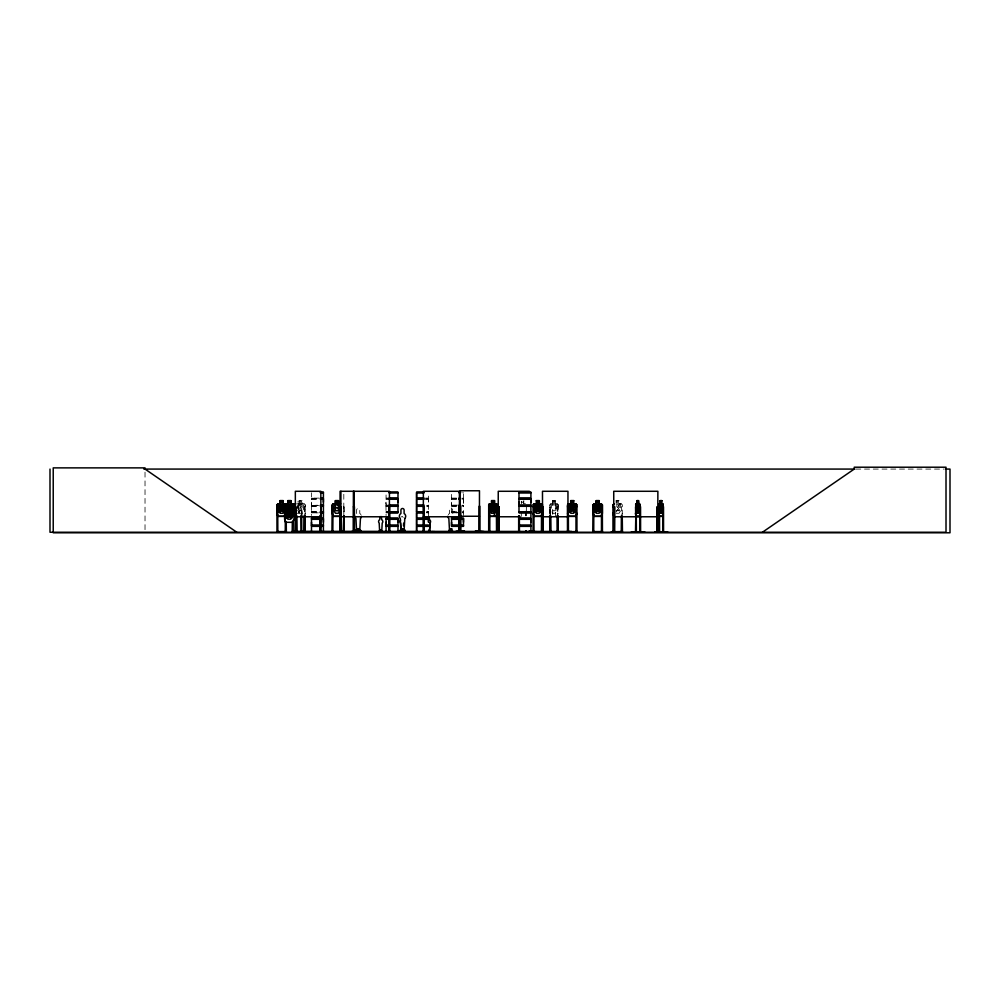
<?xml version="1.0" encoding="UTF-8"?>
<svg xmlns="http://www.w3.org/2000/svg" width="1000" height="1000" viewBox="0 0 1000 1000"><rect width="100%" height="100%" fill="white"/><g stroke="black" fill="none" stroke-linecap="round" stroke-linejoin="round"><path stroke-width="0.75" stroke-dasharray="5 3.75" d="M311.5 502.2L311.5 505.163L311.438 498.925L319.012 498.862M386.075 502.2C387.2 510.562 383.188 496.812 387.75 498.862M428.5 502.2L428.562 498.4L425.575 498.5M451.562 502.2L451.562 505.163L451.562 492.8M463.462 502.2L463.488 498.275M319 498.1L311.5 498.2L311.5 492.8M387.812 498.1L386.062 498.2L386.075 492.8M428.5 518.138L428.65 505.65L426.763 505.125M463.462 515.487L463.612 505.688L462.675 505.125M457.512 505.125L451.55 505.125L451.562 515.487M552.762 503.85L551.413 504.9L551.413 510.75L552.762 513.263L555.3 513.263L556.663 510.75L556.663 504.9L555.363 503.738L557.212 503.738L558.162 504.837L557.487 515.35M555.35 505.012L552.762 504.9M557.212 503.738L550.812 503.85M558.112 504.85L557.1 503.75M311.363 512.087L319 512.5M426.775 512.463L428.625 512.013M463.575 512.175L462.663 512.2M311.5 498.2L319.012 498.5M387.75 498.5L386.062 498.2M319.012 505.538L311.413 505.538L319 505.125M557.062 516.287L558.013 513.263M304.1 516.287L305.238 513.4M301 515.275L301.688 513.263M301.075 515.35L301.8 513.275M451.45 505.6L457.512 505.538M621.625 515.35L622.337 513.275M387.75 505.538L385.962 505.525L387.812 505.125M311.425 505.5L311.5 515.487M428.6 512.175L426.75 512.25M463.575 512.413L462.688 512.475M385.962 505.525L386.075 515.487M428.612 498.875L425.575 498.862M428.612 505.9L426.825 505.9M463.575 498.875L462.75 498.862M463.575 505.9L462.75 505.9M616 512.1L617.65 509.162C618.913 513.888 622.625 512.95 618.275 508.488C622.525 504.2 618.775 503.25 617.6 507.762L616.025 505M297.587 506.838L298.8 504.862L302.113 505.012M316.525 512.837L318.375 512.837M456.587 512.837L457.512 512.737L451.562 512.837M401.213 516.938L402.413 516.438L403.2 517.463M549.875 514.263L549.913 504.862L550.837 503.75L552.788 503.75M550.812 516.388L549.913 513.275L549.963 504.862L550.862 503.85M457.512 512.25L451.425 512.325L457.512 512.487M299.225 503.85L297.712 504.9L297.712 510.75L299.225 513.263L302.062 513.263L303.575 510.75L303.575 504.9L302.062 503.85L304.163 503.738L295.625 503.85M311.438 512.175L319 512.263M386.025 511.95L387.8 512.475M386.025 512.238L387.825 512.25M855.763 469.075L943.825 469.075M462.65 492.8L463.462 492.8M425.525 498.1L428.512 498.1L428.512 492.45M451.55 498.1L457.512 498.1M462.675 498.1L463.475 498.1L463.475 492.45M451.475 498.5L457.512 498.5M462.75 498.5L463.55 498.475M451.463 498.875L457.512 498.862M311.5 499.237L319 499.275M386.075 499.237L387.812 499.275M425.525 499.275L428.512 499.275L428.5 505.163M451.562 499.237L457.512 499.275M462.675 499.275L463.475 499.275L463.462 505.163M552.625 503.75L552.625 500.613L555.388 500.613L555.363 516.388M299.225 500.712L302.087 500.712M552.712 500.712L555.3 500.712M616.175 500.712L619.1 500.712M297.062 503.75L300.688 503.75L301.8 504.85L301.688 514.263M523.763 503.75L525.475 503.75M619.2 503.75L621.237 503.75L622.337 504.85L622.238 514.263M616.175 503.85L621.188 503.85L622.238 504.9M305.225 504.837L305.2 514.263L305.238 504.975L304.125 503.75M616.175 504.9L619.1 504.9L619.1 510.75L616.175 510.75M426.825 505.538L428.587 505.5M462.75 505.538L463.55 505.5M311.438 505.962L319.012 505.9M385.988 505.925L387.75 505.9M451.475 505.9L457.512 505.9M311.488 506.312L319 506.312M386.062 506.312L387.812 506.312M426.763 506.312L428.512 506.312M451.55 506.312L457.512 506.312M462.675 506.312L463.475 506.312M301.688 506.775L300.825 506.775L300.825 514.263M305.2 506.775L304.288 506.775L304.288 514.263M343.762 506.775L344.15 514.438M557.95 506.775L557.038 506.775L557.212 514.263M622.238 506.775L621.375 506.775L621.375 514.263M299.225 510.75L302.062 510.75M552.762 510.75L555.3 510.75L555.3 504.9M311.5 511.8L318.988 511.8M426.737 511.8L428.5 511.8M451.562 511.8L457.512 511.8L451.525 512.212M462.65 511.8L463.462 511.8L463.45 512.825L462.65 512.837M311.475 511.95L319 511.962M426.775 511.962L428.525 511.95M462.688 511.962L463.488 511.95M311.5 512.837L318.988 512.837M386.075 512.837L387.837 512.837M426.737 512.837L428.5 512.837M295.625 513.263L298.562 513.263L300.125 510.75L300.125 504.9L298.562 503.85L298.663 500.613M616.175 513.263L619.1 513.263L620.662 510.75L620.662 504.9L619.1 503.85L619.2 500.613L616.062 500.613L616.175 502.8M299.25 504.825L297.738 508.488C301.2 510.938 299.363 514.587 297.663 510.138M300.65 503.85L301.688 504.9M558.013 504.9L557.95 514.263M557.788 506.775L557.788 514.263M555.337 500.613L555.25 503.85M552.675 500.613L552.762 514.95M550.625 514.263L550.625 506.775L549.712 506.775L549.712 514.263M550.45 506.775L550.45 514.263M526.5 511.262L526.5 515.763M526.375 506.262L526.3 512.762M525.788 511.262L525.788 515.763M525.6 511.262L525.6 515.763M523.825 500.613L523.737 503.85M523.25 501.238L523.25 502.287L521.725 502.287L521.725 501.238M521.275 501.65L521.362 503.85M521.287 512.087L521.3 516.388M356.587 513.513L356.6 510.075A1.587 1.587 0 0 1 358.188 508.488A1.587 1.587 0 0 1 359.775 510.075L359.775 513.513A3.188 3.188 0 0 1 360.95 514.688M344.087 506.775L344.087 514.438M343.812 494.288L343.812 515.275M304.363 506.775L304.363 514.263M302.1 516.388L302.188 500.613L299.125 500.613L299.225 514.95M298.562 504.9L298.562 510.75M298.038 501.238L298.038 502.287M145.025 472.15L145.025 530.712M448.338 514.688A3.188 3.188 0 0 1 449.513 513.513L449.513 510.075A1.587 1.587 0 0 1 451.1 508.488A1.587 1.587 0 0 1 452.7 510.075L452.7 513.513A3.188 3.188 0 0 1 453.862 514.688M301.55 501.238L299.738 501.238L299.738 502.287L301.55 502.287L301.55 501.238M554.85 501.238L553.225 501.238L553.225 502.287L554.85 502.287L554.85 501.238M618.575 501.238L616.7 501.238L616.7 502.287L618.575 502.287L618.575 501.238M387.837 511.8L386.075 511.8L387.8 511.95"/><path stroke-width="1.5" d="M311.488 525.175L311.488 519.312L323.413 519.312L323.4 525.175L311.488 525.175L311.5 522.25M323.4 522.25L323.4 519.312M323.4 502.2L323.4 499.275L320.425 499.275M386.062 525.175L386.062 519.312L397.987 519.312L397.975 525.175L386.062 525.175L386.075 522.25M397.975 522.25L397.975 519.312M397.975 502.2L397.975 499.275L389.038 499.275M428.512 525.175L416.587 525.175L416.6 519.312L428.512 519.312L428.512 522.25L428.5 519.312M424.1 505.125L416.587 505.125L416.6 499.275L424.1 499.275M459.062 525.175L451.55 525.175L451.562 522.25M463.462 522.25L463.462 519.312L460.487 519.312M518.987 505.125L518.987 499.275L530.913 499.275L530.9 505.125L518.987 505.125L519 502.2M530.9 522.25L530.9 519.312L518.987 519.312M530.9 502.2L530.9 499.275M315.262 532.238L324.825 531.725L311.462 532.238M324.825 531.763L311.5 531.838M403.488 525.825L403.638 523.1M429.988 523.1L429.55 531.287L429.988 523.1A2.125 2.125 0 0 0 429.55 519.763L429.012 516.538M402.8 529.462L402.175 529.062L402.912 529.362M451.488 529.163L450.712 529.263L451.488 529.362M357.863 529.263L358.462 529.538L358.1 528.975M386.025 532.238L397.987 532L397.987 526.35L386.062 526.35L386.062 532M402.325 528.925L402.438 529.55M518.875 512.087L530.925 512.2M635.95 516.388L639.712 516.388L640.062 513.263M639.712 516.388L640.113 504.862L638.538 503.75M455.75 531.737L464.6 531.213L455.725 531.6M662.675 516.388L662.663 503.75M663.225 513.263L662.763 516.388L659.212 516.388M654.675 531.775L667.663 531.775M662.887 532.238L662.812 506.775L663.512 506.775L663.562 532.25M663.088 532.175L663.188 504.85L662.638 503.85L659.25 503.85M295.275 532.125L295.775 506.775L295.825 532.25M546.625 532.188L534.012 531.587M546.663 531.763L538.413 531.763L546.663 532.125M631.462 532.175L644.625 532.175M631.475 531.775L644.613 531.775L631.5 532.25M639.712 531.775L639.825 506.775L640.55 506.775L640.6 532.25M494.438 532.188L502.088 531.737M502.062 532.175L494.525 531.725M426.425 532.238L427.163 532.225M426.763 531.775L427.537 532.25M349.712 532.238L358.913 531.775L349.825 532.238M497.4 513.275L496.337 516.388L489.588 516.388M515.85 532.175L533.45 531.763L515.862 532.125M284.812 513.263L284.812 504.913L285.75 503.85L292.962 503.85L294 504.9L294.012 519.188L292.938 522.312L285.575 522.312L284.6 519.188L284.7 504.862L285.7 503.75L287.838 503.75L287.838 500.613L290.975 500.613L290.975 503.75L293 503.75L294.113 504.85L294.113 513.275L292.962 516.287L285.75 516.287M294.113 513.275L293.038 516.388L285.675 516.388L284.7 513.275M542.413 513.263L541.362 516.287L534.15 516.287M542.513 513.275L541.438 516.388L534.075 516.388L533.1 513.275M576.938 513.275L575.862 516.388L568.5 516.388L567.537 513.275M602.325 513.263L601.275 516.287L594.062 516.287L593.125 513.263L593.125 504.913L594.062 503.85L601.275 503.85M547.212 532.175L552.05 532.175M552.062 531.775L547.238 531.775L560.45 532.175M611.25 531.775L621.275 531.587M486.725 531.775L502.125 532.25M294.725 532.175L297.213 531.725L294.8 532.25M296.75 532.188L296.788 531.325M297.137 532.175L296.9 515.763M416.562 511.962L424.1 512.263M430.1 532.25L416.562 532.238M292.2 532.125L292.337 521.763M331.95 531.775L332.2 504.862L333.2 503.75L335.337 503.75L335.337 500.613L338.475 500.613L338.475 503.75L340.5 503.75M592.775 532.175L593.025 504.862L594.025 503.75L596.163 503.75L596.163 500.613L599.288 500.613L599.188 503.85L600.75 504.9L600.75 510.75L599.188 513.263L596.263 513.263L594.688 510.75L594.688 504.9L596.263 503.85L596.263 500.712L599.188 500.712M658.775 532.25L659.312 503.75M659.3 516.388L659.338 503.85M636.05 503.75L635.487 532.25M635.55 504.9L636.075 503.85M494.513 503.75L494.513 500.613L491.575 500.613L491.712 503.85L490.238 504.9L490.238 510.75L491.675 513.263L494.375 513.263L495.8 510.75L495.812 504.9L494.375 503.85L495.8 504.9M494.375 513.263L495.812 510.75M295.775 509.613L294.35 512.087L295.462 512.1M284.65 510.75L283.087 513.263L280.163 513.263L278.6 510.75L278.6 504.9L280.163 503.85L280.163 500.712L283.087 500.712M339.938 510.75L338.363 513.263L335.438 513.263L333.875 510.75L333.875 504.9L335.438 503.85L335.438 500.712L338.363 500.712L338.363 503.85L339.938 504.9M661.75 500.712L660.275 500.712L660.375 503.85L659.538 504.9L660.275 513.263L661.65 513.263L662.4 510.75L661.7 500.613M637.112 503.85L636.337 504.9L636.337 510.75L637.112 513.263L638.575 513.263L639.362 504.9L638.538 500.613L636.975 500.613L636.975 503.75L635.962 503.75M291.012 510.775L289.262 513.675C288.2 508.913 284.5 510.788 288.65 514.388C284.262 518.875 288.137 519.812 289.312 515.075C290.575 519.812 294.3 518.875 289.95 514.412L291.938 510.8L287.838 510.812M488.688 532.25L488.7 504.862L489.663 503.75L491.625 503.75L491.575 500.613M489.7 503.85L488.837 504.913L489.7 503.85L496.337 503.85M488.738 504.862L489.663 503.75M284.6 510.788L285.6 509.663L292.9 509.663L295.625 513.263M533.212 504.913L534.15 503.85L541.362 503.85L542.413 504.9L542.312 532.25M612.975 532.25L612.938 504.862L613.925 503.75M613.038 504.913L614.5 503.85M355.538 531.5L355.188 532.238L355.788 530.175L356.188 531.5M356.8 532.025L355.812 531.838M358.913 532.125L360.588 531.838L360.6 530.175L360.9 532.25L349.7 531.775M359.038 532.238L360.688 532.2M379.012 531.75L379.363 530.862L379.35 531.75M378.95 532.238L379.775 532.1M379.3 532.225L382.337 532.1L382.287 530.862L382.1 532.25M382.325 532.25L381.262 532.238L382.137 532.238M400.487 531.5L400.525 530.175L399.525 532.238L399.875 531.5M400.737 532.225L400.15 531.838M402.925 531.975L404.038 532.025L400.35 532.25M402.762 532.238L404 531.838M403.938 532.25L403.738 530.862M404.675 532.238L404.925 530.175L404.387 532.238L403.55 531.75M427.337 531.975L427.525 531.975M429.725 532.225L429.487 532.25M429.913 532.238L430.087 530.862L429.925 531.975M448.2 532.238L448.525 531.838M448.475 532.238L449.075 530.175M449.738 532.225L448.738 531.838M452.575 531.838L451.95 532.238L453.888 532.2L453.237 531.5L452.25 532.025M380.163 516.538L379.637 519.763A2.125 2.125 0 0 0 379.2 523.1L379.637 531.287L381.763 531.287L382.2 523.1A2.125 2.125 0 0 0 381.763 519.763L381.225 516.538M490.238 504.9L491.675 503.85M762.425 532.25L854.225 469.075L854.225 467.212L946.012 467.212L946.012 532.25L50 532.25L50 469.075M294.062 504.9L295.625 503.85L293.438 503.85M286.275 510.812L287.838 509.775M419.913 532.188L426.8 532.25M355.487 532.025L357.125 532.2L355.538 531.838M381.475 532.25L382.3 532.087M400.112 532.025L400.975 532.25M400.55 532.087L401.463 532.2L399.875 531.838L405.3 532.2L404.637 531.838M448.688 532.025L463.462 531.838M276.6 532.188L277.825 531.325M567.25 532.188L567.375 531.325M143.85 469.075L854.7 469.075M945.312 469.075L950 469.075L950 532.788L53.225 532.788L53.225 467.875L145.025 467.875L145.025 469.075L236.812 532.25M529.425 491.287L498.25 491.287L498.188 532.25M320.425 492.2L323.425 492.212M389.038 492.212L397.987 492.212M416.575 492.212L424.1 492.212M459.05 492.2L460.5 492.212M518.975 492.212L530.925 492.212M320.438 492.438L323.425 492.425L323.4 498.1L320.425 498.1M389.038 492.45L397.987 492.438L397.975 498.1L389.038 498.1M424.1 492.45L416.575 492.438L416.587 498.1L424.1 498.1M459.062 492.45L460.5 492.425M518.975 492.438L530.925 492.45L530.9 498.1L518.987 498.1L518.987 492.45M320.412 492.8L323.4 492.8M389.05 492.8L397.975 492.8M424.087 492.8L416.6 492.8L416.6 498.1M459.05 492.8L460.487 492.8M519 492.8L530.9 492.8M459.062 498.1L460.5 498.1M320.475 498.5L323.5 498.5M389 498.5L398.062 498.5M416.512 498.5L422.55 498.5M459.087 498.5L460.538 498.5M518.913 498.5L531 498.5M320.475 498.862L323.5 498.862M389 498.862L398.062 498.862M416.512 498.862L422.55 498.862M459.087 498.862L460.538 498.862M518.913 498.862L531 498.862M459.062 499.275L460.5 499.275M660.225 500.613L661.8 500.613M491.675 500.712L494.412 500.712M536.35 500.712L539.275 500.712L539.275 503.85L540.837 504.9L540.837 510.75L539.275 513.263L536.35 513.263L534.775 510.75L534.775 504.9L536.35 503.85L536.237 500.613L539.375 500.613L539.375 503.75L541.413 503.75L542.513 504.85M573.7 500.712L570.775 500.712L570.775 503.85L569.212 504.9L569.212 510.75L570.775 513.263L573.7 513.263L575.275 510.75L575.275 504.9L573.7 503.85L573.812 500.613L570.675 500.613L570.675 503.75L568.538 503.75L567.537 504.862L567.475 532.25M637.025 500.712L638.575 500.712M493.888 501.238L492.15 501.238L492.15 502.287L493.888 502.287L493.888 501.238L493.875 502.287M660.525 501.238L661.413 501.238L661.413 502.287L660.525 502.287M283.188 503.75L285.225 503.75M295.525 503.75L293.387 503.75L292.387 504.862L292.387 510.475M494.35 503.75L496.375 503.75L497.4 504.85L497.375 532.25M536.237 503.75L534.1 503.75L533.1 504.862L533.05 532.25M573.812 503.75L575.837 503.75L576.938 504.85L576.938 532.25M599.288 503.75L601.325 503.75L602.425 504.85L602.425 513.275L601.35 516.388L593.987 516.388L593.025 513.275M659.225 503.75L660.325 503.75M661.7 503.75L662.75 503.75M340.462 503.85L333.25 503.85L332.3 504.913L332.3 513.263M568.575 503.85L575.788 503.85L576.838 504.9M635.975 503.85L639.675 503.85M497.3 504.9L496.312 503.75M640.113 504.862L640.263 532.25M494.375 504.9L491.675 504.9L491.675 510.75L494.375 510.75M320.425 505.125L323.413 505.125L323.413 499.275M389.038 505.125L397.987 505.125L397.987 499.275M459.062 505.125L460.5 505.125M320.475 505.538L323.5 505.538M389 505.538L398.062 505.538M416.512 505.538L422.55 505.538M459.087 505.538L460.538 505.538M518.913 505.538L531 505.538M320.475 505.9L323.5 505.9M389 505.9L398.062 505.9M416.512 505.9L422.55 505.9M459.087 505.9L460.538 505.9M518.913 505.9L531 505.9M320.425 506.312L323.413 506.312L323.413 511.95L320.412 511.8M389.038 506.312L397.987 506.312L397.987 511.95L389.05 511.8L397.987 511.962M416.6 506.312L416.6 511.8L424.087 511.8L416.575 511.95L416.587 506.312L424.1 506.312M459.062 506.312L460.688 506.25L460.725 531.737M287.738 509.663L287.738 506.525L290.875 506.525M287.838 506.637L290.775 506.637M276.863 506.775L277.725 506.775L277.825 532.25M320.825 506.775L320.35 532.25M332.137 506.775L333 506.775L332.837 531.725M340.913 506.775L341.763 532.188M353.4 506.775L354.425 506.775L354.45 532.25M423.35 506.775L424.2 506.775L424.263 532.25M488.688 506.775L489.613 506.775L489.7 532.25M496.538 532.25L496.5 506.775L497.425 506.775L497.425 532.25M498.25 506.775L499.038 506.775L499.038 532.25L499.1 531.325M533.05 506.775L533.913 506.775L534.012 532.25M543.2 506.775L541.55 506.775L541.45 532.25M567.475 506.775L568.337 506.775L568.438 532.25M576.838 506.775L575.975 506.775L575.975 532.25L575.875 531.325L576.938 531.325M592.962 506.775L593.825 506.775L593.725 532.25M602.325 506.775L601.462 506.775L601.462 532.25L601.362 531.325L602.425 531.325M612.875 506.775L614.637 506.775L614.562 532.25M635.538 506.775L636.025 532.25M658.037 506.775L657.125 506.775L657.038 532.25M658.812 506.775L659.513 506.775M332.2 507.825L340.525 507.825M320.438 511.962L323.425 511.962M518.975 511.95L530.925 511.962M320.425 512.25L323.425 512.2M389.038 512.2L397.987 512.263M320.438 512.475L323.425 512.475L323.4 518.138L311.488 518.138M389.038 512.5L397.987 512.5M424.1 512.5L416.575 512.463L416.587 518.138L428.512 518.138M518.975 512.463L530.925 512.463L530.9 518.138L518.987 518.138M320.412 512.837L323.4 512.837M389.05 512.837L397.975 512.837M424.087 512.837L416.6 512.837L416.6 518.138M519 512.837L530.9 512.837M635.413 513.275L636.038 516.388M285.175 516.287L277.962 516.287L277.025 513.263L277.025 504.913L277.962 503.85L285.175 503.85L286.225 504.9M333.25 516.287L340.462 516.287M460.062 516.25L479.475 516.25M496.337 516.287L489.663 516.287L488.8 513.263L489.625 516.388M568.575 516.287L575.788 516.287M635.975 516.287L639.675 516.287M659.25 516.287L662.738 516.287M285.25 516.388L277.887 516.388L276.925 513.275M340.525 516.388L333.162 516.388L332.2 513.275M295.338 516.775L320.825 516.775M340.075 516.775L389.45 516.775M423.35 516.775L459.4 516.775M498.25 516.775L520.062 516.775M542.475 516.775L567.962 516.775M613.725 516.775L657.875 516.775M386.062 518.138L397.987 518.138M451.55 518.138L459.062 518.138M460.487 518.138L463.475 518.138M311.413 518.55L323.5 518.55M385.975 518.55L398.062 518.55M416.512 518.55L428.6 518.55M451.475 518.55L459.087 518.55M460.538 518.55L463.562 518.55M518.913 518.55L531 518.55M311.413 518.913L323.5 518.913M385.975 518.913L398.062 518.913M416.512 518.913L428.6 518.913M451.475 518.913L459.087 518.913M460.538 518.913L463.562 518.913M518.913 518.913L531 518.913M459.062 519.312L451.55 519.312L451.55 525.175M460.487 525.175L463.475 525.175L463.475 519.312M518.987 525.175L530.913 525.175L530.913 519.312M311.413 525.575L323.5 525.575M385.975 525.575L398.062 525.575M416.512 525.575L428.6 525.575M451.475 525.575L459.087 525.575M460.538 525.575L463.562 525.575M518.913 525.575L531 525.575M311.413 525.938L323.5 525.938M385.975 525.938L398.062 525.938M416.512 525.938L428.6 525.938M451.475 525.938L459.087 525.938M460.538 525.938L463.562 525.938M518.913 525.938L531 525.938M416.587 532L416.587 526.35L428.512 526.35M451.55 526.35L459.062 526.35M460.487 526.35L463.475 526.35M518.987 526.35L530.913 526.35L530.913 532M459.975 530.812L460.763 530.812M479.075 530.812L479.862 530.812M286.325 531.325L285.262 531.325L285.262 532.25L285.363 506.775M292.238 531.325L293.3 531.325L293.3 532.25M295.3 531.325L571.613 531.462L571.613 532.25M592.863 531.325L593.925 531.325L593.925 532.25M621.275 531.325L622.337 531.325M635.45 531.325L636.337 531.325M639.75 531.325L640.625 531.325M657.038 531.325L658.125 531.325L658.125 532.25M658.737 531.325L659.6 531.325M662.738 531.325L663.6 531.325M277.825 531.587L285.262 531.587M293.3 531.587L306.55 532.175M348.762 531.763L330.9 532.25M379.888 531.575L381.3 531.575M401.325 531.575L402.738 531.575M427.675 531.575L429.087 531.575M484.1 531.737L475.238 531.213L484.125 531.6M533.425 531.725L514.825 532.25M564.062 531.775L575.875 531.587M593.925 531.587L601.362 531.587M378.925 531.75L382.2 531.75M386.075 531.838L397.975 531.838M429.988 531.75L416.6 531.838L416.6 526.35M286.363 532.125L286.225 521.763M463.488 532.013L451.525 532.238M622.463 532.188L622.238 515.763M602.45 531.725L602.325 504.9M543 532.188L542.913 506.775M542.6 532.175L542.475 491.287L567.962 491.287L567.95 532.25M304.137 532.175L304.288 515.763M393.05 532.175L386.375 532.188M456.525 532.188L456.512 531.462M284.65 504.9L283.087 503.85L283.188 500.613L280.062 500.613L280.062 503.75L277.925 503.75L276.925 504.862L276.962 532.25M290.775 509.775L292.337 510.812L292.337 516.663L290.775 519.175L287.838 519.175L286.275 516.663L286.375 504.9L287.938 503.85L287.938 500.712L290.863 500.712L290.863 503.85L292.438 504.9L292.438 510.75L290.863 513.263L287.938 513.263L286.375 510.75M636.375 532.175L636.25 512.762M320.938 532.175L320.825 491.287L295.338 491.287L295.387 532.25M659.237 532.175L659.112 506.775M359.288 532.212L360.438 531.5M295.475 505L294.438 505L295.8 507.388M490.238 510.75L491.675 513.263M639.587 503.85L640.062 504.913M612.938 513.275L613.9 516.388M284.713 519.175L285.65 522.212M533.725 532.2L533.812 531.325M526.125 532.2L526.163 531.325M449.513 530.812L448.85 518.525A3.188 3.188 0 0 1 447.912 516.275M401 529.925L400.625 523.1A2.125 2.125 0 0 1 400.625 520.1M663.275 531.325L663.275 532.25M660.325 500.613L660.275 503.85M659.513 515.763L659.562 532.25M659.062 531.325L659.087 532.25M657.738 531.325L657.763 532.25L657.875 491.287L613.725 491.287L613.837 532.25L613.9 506.775M657.438 531.325L657.438 532.25M657.3 506.775L657.3 532.25M640.537 531.325L640.537 532.25M640.113 515.763L640.062 532.25M637.062 500.613L637.025 503.85M635.825 512.762L635.875 532.25M622.137 531.325L622.137 532.25M621.475 531.325L621.475 532.25M621.375 515.763L621.275 532.25M614.725 532.25L614.725 531.325L612.775 531.325L612.775 532.25M614.475 506.775L614.362 532.25M613.638 531.325L613.638 532.25M593.062 531.325L593.062 532.25M576.737 531.325L576.737 532.25M569.75 531.462L569.75 532.25M568.25 506.775L568.237 532.25M567.638 504.913L567.762 532.25M557.95 515.763L558.038 532.25M557.788 515.763L557.788 532.25M557.35 531.325L557.312 532.25M557.038 515.763L557.125 532.25M556.95 531.325L556.95 532.25M550.625 515.763L550.712 532.25M550.45 515.763L550.538 532.25M550.312 531.325L550.312 532.25M549.987 531.325L550.013 532.25M549.875 515.763L549.75 532.25L549.712 515.763M543.2 515.975L543.25 532.25M542.762 515.975L542.825 532.25M541.65 531.325L541.65 532.25M532.95 531.325L532.95 532.25M532.587 531.462L532.587 532.25M532.05 531.462L532.05 532.25M529.425 531.325L529.3 532.25L529.263 531.325M526.438 531.325L526.5 532.25M526.3 531.325L526.188 532.25M525.788 531.325L525.9 532.25L525.65 531.325M525.513 531.587L525.513 532.25M519.55 531.325L519.637 532.25M519.362 515.763L519.45 532.25M519.25 531.325L519.225 532.25M518.962 531.325L518.987 532.25M518.85 515.763L518.763 532.25M518.663 515.763L518.663 532.25M512.55 532.25L508.575 532.25M498.775 506.775L498.837 532.25M498.512 506.775L498.612 532.25M498.275 531.325L498.45 532.25M497.188 531.325L497.163 532.25M496.637 506.775L496.75 532.25M494.45 500.613L494.363 516.388M489.475 506.775L489.35 532.25M488.925 531.325L488.95 532.25M488.6 531.325L488.6 532.25M479.825 531.737L479.787 506.25L479.162 506.25L479.125 531.737M479.513 530.812L479.6 531.737M479.425 531.737L479.475 490.763L460.062 490.763L460.062 531.737M460.363 506.25L460.412 531.737M460.25 530.812L460.3 531.737M459.7 532.25L459.637 506.775L458.787 506.775L458.725 532.25M459.462 532.25L459.4 491.287L423.35 491.287L423.35 532.25M459.162 531.325L459.263 532.25M459.025 506.775L458.963 532.25M457.663 531.462L457.663 532.25M457.05 531.462L457.05 532.25M455.85 531.462L455.85 532.25M451.85 531.5L451.85 528.713L450.387 528.713L450.387 531.5M433.938 531.462L433.938 532.25M428.988 529.888L428.988 531.75M423.963 506.775L424.038 532.25M423.862 531.325L423.7 532.25M423.587 506.775L423.525 532.25M416.587 499.275L416.587 505.125M416.587 519.312L416.587 525.175M404.9 530.175L404.775 531.838M403.263 531.5L403.275 528.713L401.812 528.713L401.812 531.5M400.125 530.175L399.95 531.838M389.75 531.325L389.75 532.25L389.675 506.775L388.837 506.775L388.762 532.25M389.3 532.25L389.45 491.287L340.075 491.287L340.037 532.25M389.2 531.325L389.175 532.25M389.062 506.775L389 532.25M381.2 531.75L381.2 529.888L380.225 529.888L380.225 531.75M358.938 531.5L358.938 528.713L357.475 528.713L357.475 531.5M356.163 530.175L356.163 531.5M354.1 491.287L354.162 532.25M354.012 506.775L354.025 532.25M353.875 506.775L353.85 532.25M353.638 506.775L353.638 532.25M353.4 491.287L353.325 532.25M351.463 531.462L351.463 532.25M344.15 515.975L344.137 532.25M344.087 515.975L344.075 532.25M343.762 515.975L343.75 532.25M343.663 531.325L343.663 532.25M341.6 531.325L341.625 532.25M341.225 506.775L341.35 532.25M341.138 506.775L341.025 532.25M340.913 491.287L340.913 532.25M340.637 515.763L340.737 532.25M340.538 532.25L340.075 506.775L340.3 532.25M333.1 531.325L333.25 532.25M332.238 531.325L332.238 532.25M323.413 532L323.4 526.35L311.488 526.35L311.488 532M320.213 515.975L320.2 532.25M319.887 515.975L319.875 532.25M319.613 531.462L319.613 532.25M305.212 532.25L305.2 515.763L305 532.25M304.363 515.763L304.363 532.25M301.688 515.763L301.762 532.25M301.588 531.325L301.588 532.25M300.825 515.763L300.925 532.25M300.725 531.325L300.725 532.25M297.462 531.462L297.462 532.25M297.075 531.325L297.075 532.25M296.275 531.325L296.262 532.25M296.15 515.763L296.062 532.25M295.725 531.325L295.6 532.25M293.2 520.262L293.2 532.25M292.438 531.325L292.438 532.25M286.125 531.325L286.125 532.25M277.625 531.325L277.625 532.25M361.375 516.275A3.188 3.188 0 0 1 360.438 518.525L359.775 530.812L356.587 530.812L355.938 518.525A3.188 3.188 0 0 1 355 516.275M404.775 518.525L404.113 530.812L400.925 530.812L400.262 518.525A3.188 3.188 0 0 1 400.925 513.513L400.925 510.075A1.587 1.587 0 0 1 402.525 508.488A1.587 1.587 0 0 1 404.113 510.075L404.113 513.513A3.188 3.188 0 0 1 404.775 518.525M636.413 504.888L637.4 508.488L636.362 512.212L637.725 509.162L639 512.263L638.05 508.475L639.038 504.888L637.112 504.9L637.112 510.75L638.575 510.75L638.6 504.862L637.75 507.762L636.413 504.888M662.387 512.087L661.1 509.162L659.8 512.087L660.788 508.475L659.938 504.837L661.65 504.9L661.65 510.75L660.275 510.75L660.275 504.9L661.075 507.762L662.325 504.888L661.388 508.488L662.387 512.087M495.613 512.087L494.675 512.188L493.088 509.162C492.15 514.163 488.413 512.275 492.475 508.475C488.663 504.9 492.062 502.987 493.05 507.762C493.988 502.987 497.612 504.875 493.675 508.488L495.613 512.087M284.363 512.087L283.3 512.1L281.637 509.162C280.45 513.9 276.588 512.962 280.963 508.475C276.812 504.875 280.512 503 281.588 507.762C282.775 503.25 286.512 504.2 282.262 508.488L284.363 512.087M540.55 512.087L539.55 512.188L537.825 509.162C536.462 513.938 532.875 512.913 537.15 508.475C533 504.875 536.7 503 537.775 507.762C538.95 503.25 542.7 504.2 538.45 508.488L540.55 512.087M574.987 512.087L573.975 512.188L572.25 509.162C571.062 513.9 567.2 512.962 571.587 508.475C567.438 504.875 571.138 503 572.2 507.762C573.387 503.25 577.125 504.2 572.875 508.488L574.987 512.087M600.475 512.087L599.4 512.1L597.737 509.162C596.55 513.9 592.688 512.962 597.062 508.475C592.913 504.875 596.613 503 597.688 507.762C598.875 503.25 602.612 504.2 598.362 508.488L600.475 512.087M282.562 501.238L280.688 501.238L280.688 502.287L282.562 502.287L282.562 501.238M290.35 501.238L288.463 501.238L288.463 502.287L290.35 502.287L290.35 501.238M337.837 501.238L335.962 501.238L335.962 502.287L337.837 502.287L337.837 501.238M538.75 501.238L536.875 501.238L536.875 502.287L538.75 502.287L538.75 501.238M573.175 501.238L571.3 501.238L571.3 502.287L573.175 502.287L573.175 501.238M598.663 501.238L596.788 501.238L596.788 502.287L598.663 502.287L598.663 501.238M638.325 501.238L637.375 501.238L637.375 502.287L638.325 502.287L638.325 501.238M283.087 504.9L280.163 504.9L280.163 510.75L283.087 510.75L283.087 504.9M290.863 504.9L287.938 504.9L287.838 516.663L290.775 516.663L290.863 504.9M338.363 504.9L335.438 504.9L335.438 510.75L338.363 510.75L338.363 504.9M539.275 504.9L536.35 504.9L536.35 510.75L539.275 510.75L539.275 504.9M573.7 504.9L570.775 504.9L570.775 510.75L573.7 510.75L573.7 504.9M599.188 504.9L596.263 504.9L596.263 510.75L599.188 510.75L599.188 504.9M530.913 506.312L518.987 506.312L518.987 511.95L530.9 511.8L530.913 506.312M290.25 507.163L288.363 507.163L288.363 508.2L290.25 508.2L290.25 507.163M529.663 532.2L529.663 531.325L529.675 532.238M528.9 532.25L528.913 531.325L528.837 532.25M432.225 532.25L432.225 531.462L432.137 532.25"/></g></svg>
